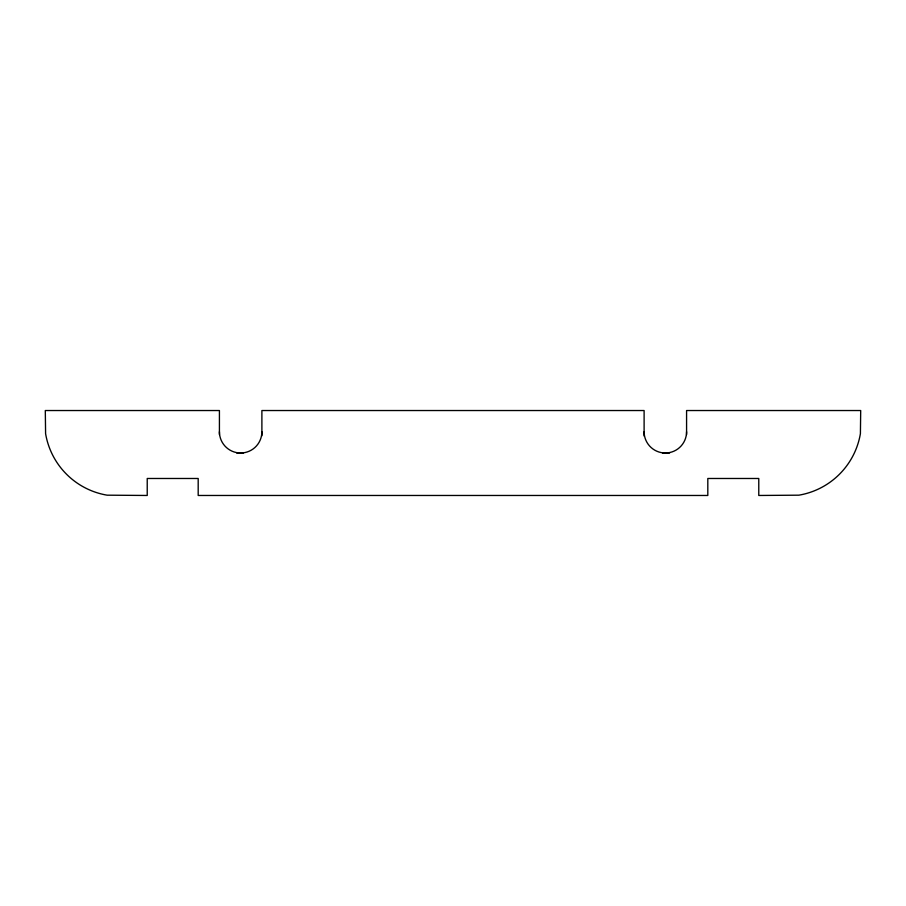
<?xml version="1.0" encoding="UTF-8"?>
<svg xmlns="http://www.w3.org/2000/svg" width="906" height="906" viewBox="0 0 906 906"><rect width="100%" height="100%" fill="white"/><g stroke="black" fill="none" stroke-linecap="round" stroke-linejoin="round"><path stroke-width="1.36" d="M236.67 453L243.488 453M662.513 453L669.591 453M686.578 434.597L686.578 410.531L860.7 410.531L860.406 433.646A75.073 75.073 0 0 1 798.877 495.174L758.775 495.469L758.775 478.481L707.812 478.481L707.812 495.469L198.188 495.469L198.188 478.481L147.225 478.481L147.225 495.469L107.123 495.174A75.073 75.073 0 0 1 45.594 433.646L45.3 410.531L219.422 410.531L219.422 434.597M644.109 436.013L644.109 410.531L261.891 410.531L261.891 435.752M686.578 431.766A21.234 21.234 0 0 1 665.344 453A21.234 21.234 0 0 1 644.109 431.766M261.891 431.766A21.234 21.234 0 0 1 240.656 453A21.234 21.234 0 0 1 219.422 431.766"/></g></svg>
